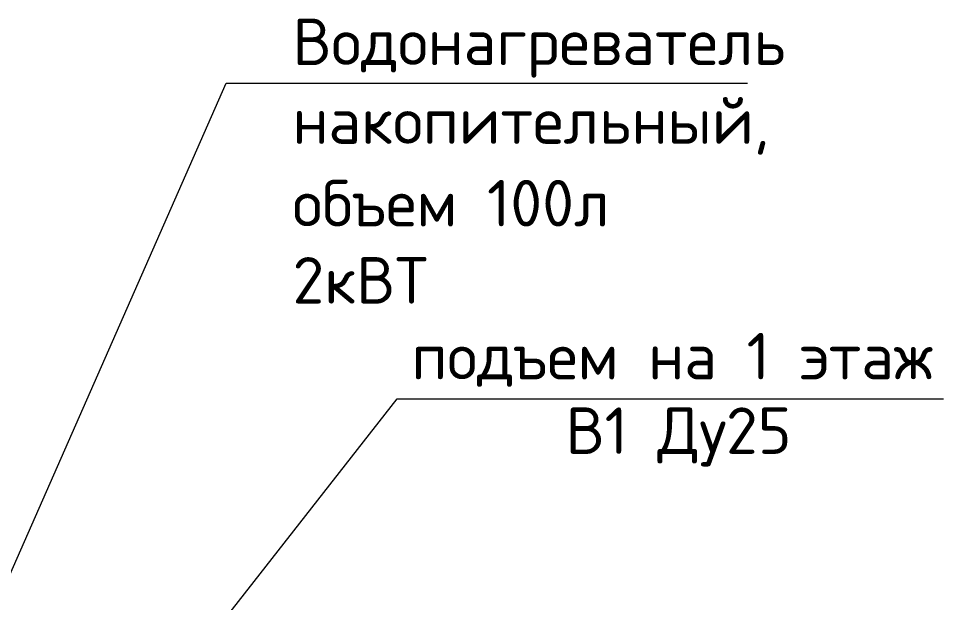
# Model space of a CAD drawing. Header units: millimetres. Extents: x -10178924 to 11692288, y -947381 to 58396.
# Drawn here: x 776626 to 781600, y -779638 to -776498 of the extents above; entities that cross this region are included whole.
import ezdxf

# ---------------------------------------------------------------- set-up
doc = ezdxf.new("R2010")
doc.units = ezdxf.units.MM
doc.layers.add('PDF _Текст', color=7, linetype='Continuous', lineweight=5)
doc.styles.add('PDF ISOCPEUR', font='isocpeur.ttf')

msp = doc.modelspace()

# ---------------------------------------------------------------- linework, layer by layer
at = {"layer": 'PDF _Текст'}
for points in [[(775986.8, -780832.8), (777743.6, -776845.1), (777845.2, -776845.1), (780545.9, -776845.1)], [(775906.4, -782060.5), (778662.2, -778542.7), (778763.8, -778542.7), (781600, -778542.7)]]:
    msp.add_lwpolyline(points, dxfattribs=at)

# ---------------------------------------------------------------- texts
at = {"layer": 'PDF _Текст', "attachment_point": 4, "style": 'PDF ISOCPEUR'}
for s, insert, char_height in [('Водонагреватель', (778099.3, -776656.7), 249.994), ('накопительный,', (778099.3, -777075.8), 249.994), ('объем 100л', (778099.3, -777490.6), 249.99), ('2кВТ', (778099.3, -777905.5), 249.99), ('подъем на 1 этаж', (778738.5, -778333.1), 249.994), ('В1 Ду25', (779568.2, -778747.9), 249.99)]:
    msp.add_mtext(s, dxfattribs=dict(at, insert=insert, char_height=char_height))

doc.saveas('drawing.dxf')
